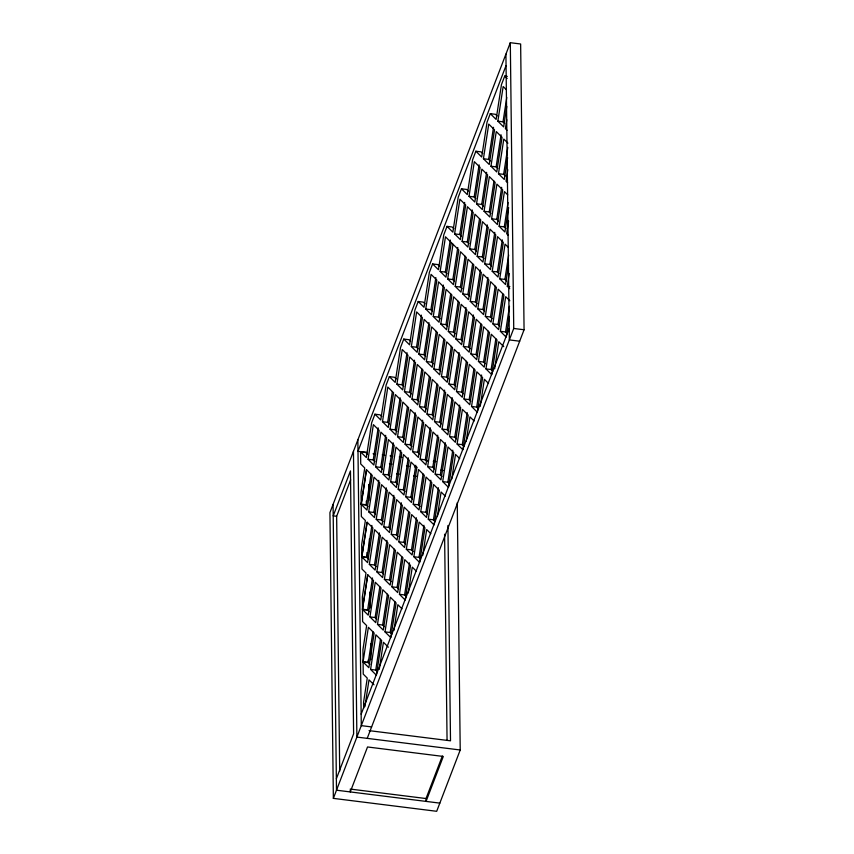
<?xml version="1.0" encoding="UTF-8"?>
<svg xmlns="http://www.w3.org/2000/svg" width="854" height="854" viewBox="0 0 854 854"><rect width="100%" height="100%" fill="white"/><g stroke="black" fill="none" stroke-linecap="round" stroke-linejoin="round"><path stroke-width="1.28" d="M361.21 504.372L366.483 469.689L372.269 475.443L366.964 510.094L361.21 504.372L366.377 505.013L368.021 506.657M361.84 556.904L367.113 522.221L372.899 527.975L367.594 562.637L361.84 556.904L367.006 557.555L368.65 559.189M362.47 609.446L367.743 574.763L373.529 580.517L368.223 615.179L362.47 609.446L367.636 610.098L369.28 611.731M366.483 469.689L361.21 504.159L366.366 504.799L371.063 474.162M368.074 459.292L373.379 424.63L379.165 430.384L373.86 465.046L368.074 459.292L373.241 459.932L374.895 461.576M373.241 459.932L378.151 427.843M367.113 522.221L361.84 556.691L367.006 557.342L371.885 525.423M368.704 511.824L374.009 477.172L379.795 482.926L374.49 517.588L368.704 511.824L373.871 512.475L375.525 514.119M375.6 466.775L380.905 432.113L386.691 437.878L381.386 472.529L375.6 466.775L380.767 467.416L382.421 469.059M382.496 421.716L387.801 387.065L393.587 392.819L388.282 427.48L382.496 421.716L387.663 422.367L389.317 424.011M373.871 512.475L378.781 480.386M380.767 467.416L385.677 435.326M387.663 422.367L392.37 391.559M367.743 574.763L362.47 609.233L367.636 609.873L372.515 577.955M369.334 564.366L374.639 529.704L380.425 535.469L375.119 570.12L369.334 564.366L374.5 565.006L376.155 566.65M376.23 519.307L381.535 484.656L387.321 490.409L382.016 525.071L376.23 519.307L381.396 519.958L383.051 521.602M383.126 474.258L388.431 439.596L394.217 445.361L388.912 480.012L383.126 474.258L388.292 474.899L389.947 476.553M390.022 429.199L395.327 394.548L401.113 400.302L395.808 434.964L390.022 429.199L395.188 429.85L396.843 431.494M396.918 384.151L402.223 349.499L408.009 355.253L402.704 389.904L396.918 384.151L402.085 384.802L403.739 386.446M374.5 565.006L379.411 532.917M381.396 519.958L386.307 487.869M388.292 474.899L393.203 442.81M395.188 429.85L400.099 397.761M402.085 384.802L406.995 352.713M372.952 631.779L368.266 662.416L363.099 661.765L368.373 627.295L374.159 633.06L368.853 667.711L363.099 661.989L363.238 674.105L367.263 678.108L363.58 702.18L363.655 708.244M369.963 616.898L375.269 582.247L381.055 588L375.749 622.662L369.963 616.898L375.13 617.549L376.785 619.193M376.86 571.849L382.165 537.187L387.951 542.952L382.645 577.603L376.86 571.849L382.026 572.49L383.681 574.144M383.756 526.79L389.061 492.139L394.847 497.893L389.541 532.554L383.756 526.79L388.922 527.441L390.577 529.085M390.652 481.741L395.957 447.09L401.743 452.844L396.437 487.495L390.652 481.741L395.818 482.393L397.473 484.037M397.548 436.693L402.853 402.031L408.639 407.785L403.334 442.447L397.548 436.693L402.714 437.333L404.369 438.977M404.444 391.634L409.739 356.983L415.535 362.736L410.23 397.398L404.444 391.634L409.61 392.285L411.265 393.929M411.34 346.585L416.635 311.923L422.431 317.688L417.126 352.339L411.34 346.585L416.506 347.226L418.15 348.87M375.13 617.549L379.838 586.741M382.026 572.49L386.937 540.401M388.922 527.441L393.833 495.352M395.818 482.393L400.729 450.304M402.714 437.333L407.422 406.525M409.61 392.285L414.521 360.196M416.506 347.226L421.417 315.137M364.893 706.642L369.003 679.837L373.988 684.801M370.593 669.44L375.899 634.778L381.685 640.543L376.379 675.194L370.593 669.44L375.76 670.08L377.415 671.735M377.489 624.381L382.795 589.73L388.581 595.484L383.275 630.145L377.489 624.381L382.656 625.032L384.311 626.676M384.385 579.332L389.691 544.681L395.477 550.435L390.171 585.086L384.385 579.332L389.552 579.983L391.207 581.627M391.281 534.284L396.587 499.622L402.373 505.376L397.067 540.038L391.281 534.284L396.448 534.924L398.103 536.568M398.177 489.225L403.483 454.574L409.269 460.327L403.963 494.989L398.177 489.225L403.344 489.876L404.999 491.52M405.074 444.176L410.368 409.514L416.165 415.279L410.859 449.93L405.074 444.176L410.24 444.817L411.895 446.461M411.97 399.117L417.264 364.466L423.061 370.22L417.755 404.881L411.97 399.117L417.136 399.768L418.78 401.412M418.866 354.068L424.16 319.407L429.957 325.171L424.651 359.822L418.866 354.068L424.032 354.709L425.676 356.364M425.751 309.009L431.056 274.358L436.853 280.112L431.548 314.774L425.751 309.009L430.918 309.66L432.572 311.304M375.76 670.08L380.478 639.283M382.656 625.032L387.364 594.224M389.552 579.983L394.26 549.175M396.448 534.924L401.359 502.835M403.344 489.876L408.255 457.787M410.24 444.817L415.151 412.728M417.136 399.768L421.844 368.96M424.032 354.709L428.943 322.62M430.918 309.66L435.839 277.571M379.272 669.365L383.425 642.272L388.389 647.204M385.015 631.875L390.321 597.213L396.107 602.977L390.801 637.628L385.015 631.875L390.182 632.515L391.837 634.159M391.911 586.815L397.217 552.164L403.003 557.918L397.697 592.58L391.911 586.815L397.078 587.467L398.733 589.111M398.807 541.767L404.113 507.105L409.899 512.87L404.593 547.521L398.807 541.767L403.974 542.407L405.629 544.051M405.703 496.708L411.009 462.057L416.795 467.811L411.489 502.472L405.703 496.708L410.87 497.359L412.525 499.003M412.599 451.659L417.894 416.998L423.691 422.762L418.385 457.413L412.599 451.659L417.766 452.3L419.421 453.954M419.495 406.6L424.79 371.949L430.587 377.703L425.281 412.365L419.495 406.6L424.662 407.251L426.306 408.895M426.381 361.552L431.686 326.901L437.483 332.654L432.177 367.305L426.381 361.552L431.548 362.203L433.202 363.847M433.277 316.503L438.582 281.841L444.379 287.606L439.073 322.257L433.277 316.503L438.444 317.144L440.098 318.788M451.275 242.547L445.969 277.208L440.173 271.444L445.478 236.793L458.801 250.03L453.495 284.692L447.699 278.927L453.004 244.276M390.182 632.515L394.89 601.707M397.078 587.467L401.786 556.659M403.974 542.407L408.682 511.61M410.87 497.359L415.781 465.27M417.766 452.3L422.677 420.211M424.662 407.251L429.37 376.443M431.548 362.203L436.266 331.395M438.444 317.144L443.365 285.055M446.994 273.739L445.34 272.095L450.25 240.006M393.897 630.508L397.847 604.696L401.999 608.838M399.437 594.299L404.743 559.648L410.528 565.401L405.223 600.063L399.437 594.299L404.604 594.95L406.258 596.594M406.333 549.25L411.639 514.588L417.425 520.353L412.119 555.004L406.333 549.25L411.5 549.891L413.155 551.545M413.229 504.202L418.524 469.54L424.321 475.294L419.015 509.955L413.229 504.202L418.396 504.842L420.051 506.486M420.125 459.142L425.42 424.491L431.217 430.245L425.911 464.896L420.125 459.142L425.292 459.794L426.936 461.438M427.011 414.094L432.316 379.432L438.113 385.197L432.807 419.848L427.011 414.094L432.177 414.734L433.832 416.378M433.907 369.035L439.212 334.384L445.009 340.138L439.703 374.799L433.907 369.035L439.073 369.686L440.728 371.33M440.803 323.986L446.108 289.325L451.905 295.089L446.599 329.74L440.803 323.986L445.969 324.627L447.624 326.271M454.595 233.879L459.9 199.217L465.686 204.981L460.391 239.632L454.595 233.879L459.762 234.519L461.416 236.174M404.604 594.95L409.514 562.861M411.5 549.891L416.41 517.802M418.396 504.842L423.104 474.034M425.292 459.794L430.202 427.705M432.177 414.734L436.896 383.926M439.073 369.686L443.792 338.878M445.969 324.627L450.688 293.829M454.52 281.222L452.866 279.578L457.776 247.489M459.762 234.519L464.672 202.43M408.319 592.943L412.268 567.131L416.4 571.241M413.859 556.733L419.154 522.082L424.95 527.836L419.645 562.487L413.859 556.733L419.026 557.384L420.68 559.028M420.755 511.685L426.05 477.023L431.846 482.788L426.541 517.439L420.755 511.685L425.922 512.325L427.566 513.969M427.651 466.626L432.946 431.975L438.742 437.728L433.437 472.39L427.651 466.626L432.818 467.277L434.462 468.921M434.537 421.577L439.842 386.915L445.639 392.68L440.333 427.331L434.537 421.577L439.703 422.218L441.358 423.862M441.433 376.518L446.738 341.867L452.535 347.621L447.229 382.282L441.433 376.518L446.599 377.169L448.254 378.813M448.329 331.469L453.634 296.808L459.431 302.572L454.125 337.223L448.329 331.469L453.495 332.11L455.15 333.765M455.225 286.421L460.53 251.759L466.316 257.513L461.021 292.175L455.225 286.421L460.391 287.061L462.046 288.705M462.121 241.362L467.426 206.711L473.212 212.465L467.917 247.116L462.121 241.362L467.287 242.013L468.942 243.657M469.017 196.313L474.322 161.652L480.108 167.416L474.813 202.067L469.017 196.313L474.183 196.954L475.838 198.598M419.026 557.384L423.936 525.295M425.922 512.325L430.832 480.236M432.818 467.277L437.728 435.188M439.703 422.218L444.624 390.129M446.599 377.169L451.318 346.361M453.495 332.11L458.214 301.313M460.391 287.061L465.11 256.253M467.287 242.013L472.198 209.924M474.183 196.954L479.094 164.865M422.73 555.378L426.68 529.565L430.822 533.675M428.281 519.168L433.576 484.506L439.372 490.271L434.067 524.922L428.281 519.168L433.448 519.808L435.092 521.452M435.166 474.109L440.472 439.458L446.268 445.212L440.963 479.873L435.166 474.109L440.333 474.76L441.988 476.404M442.062 429.06L447.368 394.399L453.164 400.163L447.859 434.814L442.062 429.06L447.229 429.711L448.884 431.355M448.958 384.012L454.264 349.35L460.06 355.104L454.755 389.766L448.958 384.012L454.125 384.652L455.78 386.296M455.855 338.953L461.16 304.302L466.957 310.055L461.651 344.706L455.855 338.953L461.021 339.604L462.676 341.248M462.751 293.904L468.056 259.242L473.842 265.007L468.547 299.658L462.751 293.904L467.917 294.545L469.572 296.189M469.647 248.845L474.952 214.194L480.738 219.948L475.443 254.609L469.647 248.845L474.813 249.496L476.468 251.14M476.543 203.796L481.848 169.135L487.634 174.899L482.329 209.55L476.543 203.796L481.709 204.437L483.364 206.081M483.439 158.737L488.744 124.086L494.53 129.84L489.225 164.502L483.439 158.737L488.605 159.388L490.26 161.032M433.448 519.808L438.358 487.719M440.333 474.76L445.254 442.671M447.229 429.711L452.15 397.622M454.125 384.652L459.036 352.563M461.021 339.604L465.932 307.515M467.917 294.545L472.636 263.737M474.813 249.496L479.532 218.688M481.709 204.437L486.62 172.348M488.605 159.388L493.516 127.299M437.355 516.51L441.102 492L445.265 496.131M442.692 481.603L447.998 446.941L453.794 452.695L448.489 487.356L442.692 481.603L447.859 482.243L449.514 483.887M449.588 436.543L454.894 401.892L460.69 407.646L455.385 442.297L449.588 436.543L454.755 437.195L456.41 438.839M456.484 391.495L461.79 356.833L467.586 362.598L462.281 397.249L456.484 391.495L461.651 392.135L463.306 393.779M463.38 346.436L468.686 311.785L474.472 317.539L469.177 352.2L463.38 346.436L468.547 347.087L470.202 348.731M470.276 301.387L475.582 266.726L481.368 272.49L476.073 307.141L470.276 301.387L475.443 302.028L477.098 303.672M477.172 256.328L482.478 221.677L488.264 227.431L482.958 262.093L477.172 256.328L482.339 256.979L483.994 258.623M484.069 211.28L489.374 176.629L495.16 182.382L489.854 217.033L484.069 211.28L489.235 211.931L490.89 213.575M490.965 166.231L496.27 131.569L502.056 137.323L496.75 171.985L490.965 166.231L496.131 166.872L497.786 168.516M506.796 106.398L503.646 126.926L497.861 121.172L503.166 86.521L506.475 89.809M447.859 482.243L452.78 450.154M454.755 437.195L459.665 405.106M461.651 392.135L466.369 361.327M468.547 347.087L473.458 314.998M475.443 302.028L480.354 269.939M482.339 256.979L487.25 224.89M489.235 211.931L493.954 181.123M496.131 166.872L501.042 134.783M504.682 123.467L503.027 121.823L506.764 97.431M451.777 478.945L455.524 454.424L459.687 458.566M457.114 444.027L462.42 409.376L468.216 415.129L462.911 449.791L457.114 444.027L462.281 444.678L463.935 446.322M464.01 398.978L469.316 364.316L475.102 370.081L469.807 404.732L464.01 398.978L469.177 399.619L470.832 401.263M470.906 353.919L476.212 319.268L481.998 325.022L476.703 359.683L470.906 353.919L476.073 354.57L477.728 356.214M477.802 308.87L483.108 274.219L488.894 279.973L483.599 314.624L477.802 308.87L482.969 309.522L484.624 311.166M484.698 263.822L490.004 229.16L495.79 234.914L490.484 269.576L484.698 263.822L489.865 264.462L491.52 266.106M491.594 218.763L496.9 184.112L502.686 189.866L497.38 224.527L491.594 218.763L496.761 219.414L498.416 221.058M507.618 157.648L504.276 179.468L498.49 173.714L503.796 139.053L507.927 143.162M506.753 119.72L505.387 128.655L507.009 130.267M462.281 444.678L467.191 412.589M469.177 399.619L473.895 368.821M476.073 354.57L480.791 323.762M482.969 309.522L487.88 277.433M489.865 264.462L494.776 232.373M496.761 219.414L501.672 187.325M505.312 175.999L503.657 174.355L507.788 147.4M466.199 441.379L469.946 416.859L474.109 420.99M471.536 406.461L476.842 371.81L482.627 377.564L477.333 412.215L471.536 406.461L476.703 407.112L478.357 408.756M478.432 361.413L483.738 326.751L489.523 332.505L484.229 367.167L478.432 361.413L483.599 362.053L485.253 363.697M485.328 316.354L490.634 281.703L496.42 287.456L491.114 322.118L485.328 316.354L490.495 317.005L492.15 318.649M492.224 271.305L497.53 236.643L503.316 242.408L498.01 277.059L492.224 271.305L497.391 271.946L499.046 273.59M508.642 207.618L504.906 232.01L499.12 226.246L504.426 191.595L507.735 194.883M507.778 169.7L506.016 181.197L507.639 182.809M476.703 407.112L481.613 375.023M483.599 362.053L488.317 331.245M490.495 317.005L495.213 286.197M497.391 271.946L502.301 239.857M505.942 228.541L504.287 226.897L508.023 202.505M480.226 406.387L484.367 379.293L488.531 383.425M485.958 368.896L491.263 334.234L497.049 339.999L491.744 374.65L485.958 368.896L491.125 369.536L492.779 371.18M492.854 323.837L498.16 289.186L503.945 294.94L498.64 329.601L492.854 323.837L498.021 324.488L499.675 326.132M508.482 265.295L505.536 284.542L499.75 278.788L505.056 244.127L508.365 247.425M508.6 220.962L506.646 233.729L508.269 235.341M491.125 369.536L495.843 338.739M498.021 324.488L502.739 293.68M506.571 281.083L504.917 279.429L508.653 255.047M494.647 368.821L498.789 341.717L503.753 346.66M509.315 316.546L506.166 337.084L500.38 331.32L505.685 296.669L509.817 300.779M509.71 288.695L507.276 286.271L509.23 273.504M507.201 333.615L505.547 331.971L509.475 306.298M509.08 331.149L509.475 328.598M367.22 738.368L524.068 329.761L520.641 43.992L510.308 42.7L329.932 512.613L333.359 798.373L436.693 811.3L460.221 749.993L457.253 502.771M506.059 65.577L357.986 451.296L367.028 452.428M381.77 416.506L380.105 414.852L374.938 414.201L371.671 422.719L366.334 457.563L360.58 451.83L360.719 463.957L364.743 467.96L361.061 492.032L361.349 516.499L365.373 520.492L361.69 544.564L361.979 569.031L366.003 573.034L362.32 597.106L362.608 621.573L366.633 625.566L362.95 649.648L363.099 661.765M396.181 378.93L394.527 377.276L389.36 376.635L386.093 385.154L380.756 419.987L374.938 414.201M410.603 341.365L408.949 339.711L403.782 339.07L400.505 347.578L395.178 382.421L389.36 376.635M425.025 303.8L423.37 302.145L418.204 301.494L414.927 310.013L409.6 344.856L403.782 339.07M439.447 266.234L437.782 264.58L432.615 263.929L429.348 272.447L424.022 307.291L418.204 301.494M453.869 228.658L452.204 227.004L447.037 226.363L443.77 234.871L438.444 269.715L432.615 263.929M468.291 191.093L466.626 189.439L461.459 188.798L458.192 197.306L452.866 232.149L447.037 226.363M482.713 153.528L481.048 151.873L475.881 151.222L472.614 159.741L467.287 194.584L461.459 188.798M497.135 115.963L495.469 114.308L490.303 113.657L487.036 122.175L481.699 157.019L475.881 151.222M507.308 76.412L504.725 76.091L501.458 84.599L496.121 119.443L490.303 113.657M339.711 771.237L336.647 516.296L350.642 479.841M336.359 778.773L353.609 733.821L350.46 470.906L333.209 515.869L336.647 516.296M361.146 714.2L509.208 328.48M333.359 798.373L513.734 328.47L510.308 42.7M350.247 790.025L350.268 791.925L367.53 746.972L443.301 756.452L426.05 801.404L426.018 798.543L442.34 756.025M497.861 121.172L503.027 121.823M498.49 173.714L503.657 174.355M499.12 226.246L504.287 226.897M440.173 271.444L445.34 272.095M499.75 278.788L504.917 279.429M507.276 286.271L509.859 286.592M447.699 278.927L452.866 279.578M513.734 328.47L524.068 329.761M500.38 331.32L505.547 331.971M519.68 341.205L509.347 339.913L505.92 54.144M360.58 451.83L365.747 452.481L367.391 454.114M373.081 453.762L375.696 454.082M382.24 454.904L384.855 455.235M390.086 455.887L392.701 456.217M399.245 457.029L401.86 457.36M425.399 460.306L428.014 460.626M433.245 461.288L435.871 461.608M389.456 463.775L392.082 464.106M406.536 465.91L409.162 466.241M414.425 466.903L417.051 467.223M440.696 470.18L443.333 470.511M396.63 473.778L399.256 474.109M413.71 475.913L416.336 476.244M363.099 661.989L368.266 662.629L369.91 664.263M371.618 726.925L361.285 725.633L357.858 439.863M369.045 730.629L450.506 740.813L447.923 525.498M460.221 749.993L356.887 737.077L353.46 451.307M350.236 789.064L426.018 798.543M439.831 803.123L336.497 790.206L333.071 504.436M504.725 76.091L507.18 78.525M444.592 534.188L447.058 740.204M368.704 484.453L368.896 500.391M369.355 538.895L369.504 550.841M369.995 592.003L370.188 607.941M370.615 643.788L370.807 659.726M366.323 501.159L366.366 504.799M366.942 552.485L367.006 557.342M368.234 659.993L368.266 662.416"/></g></svg>
